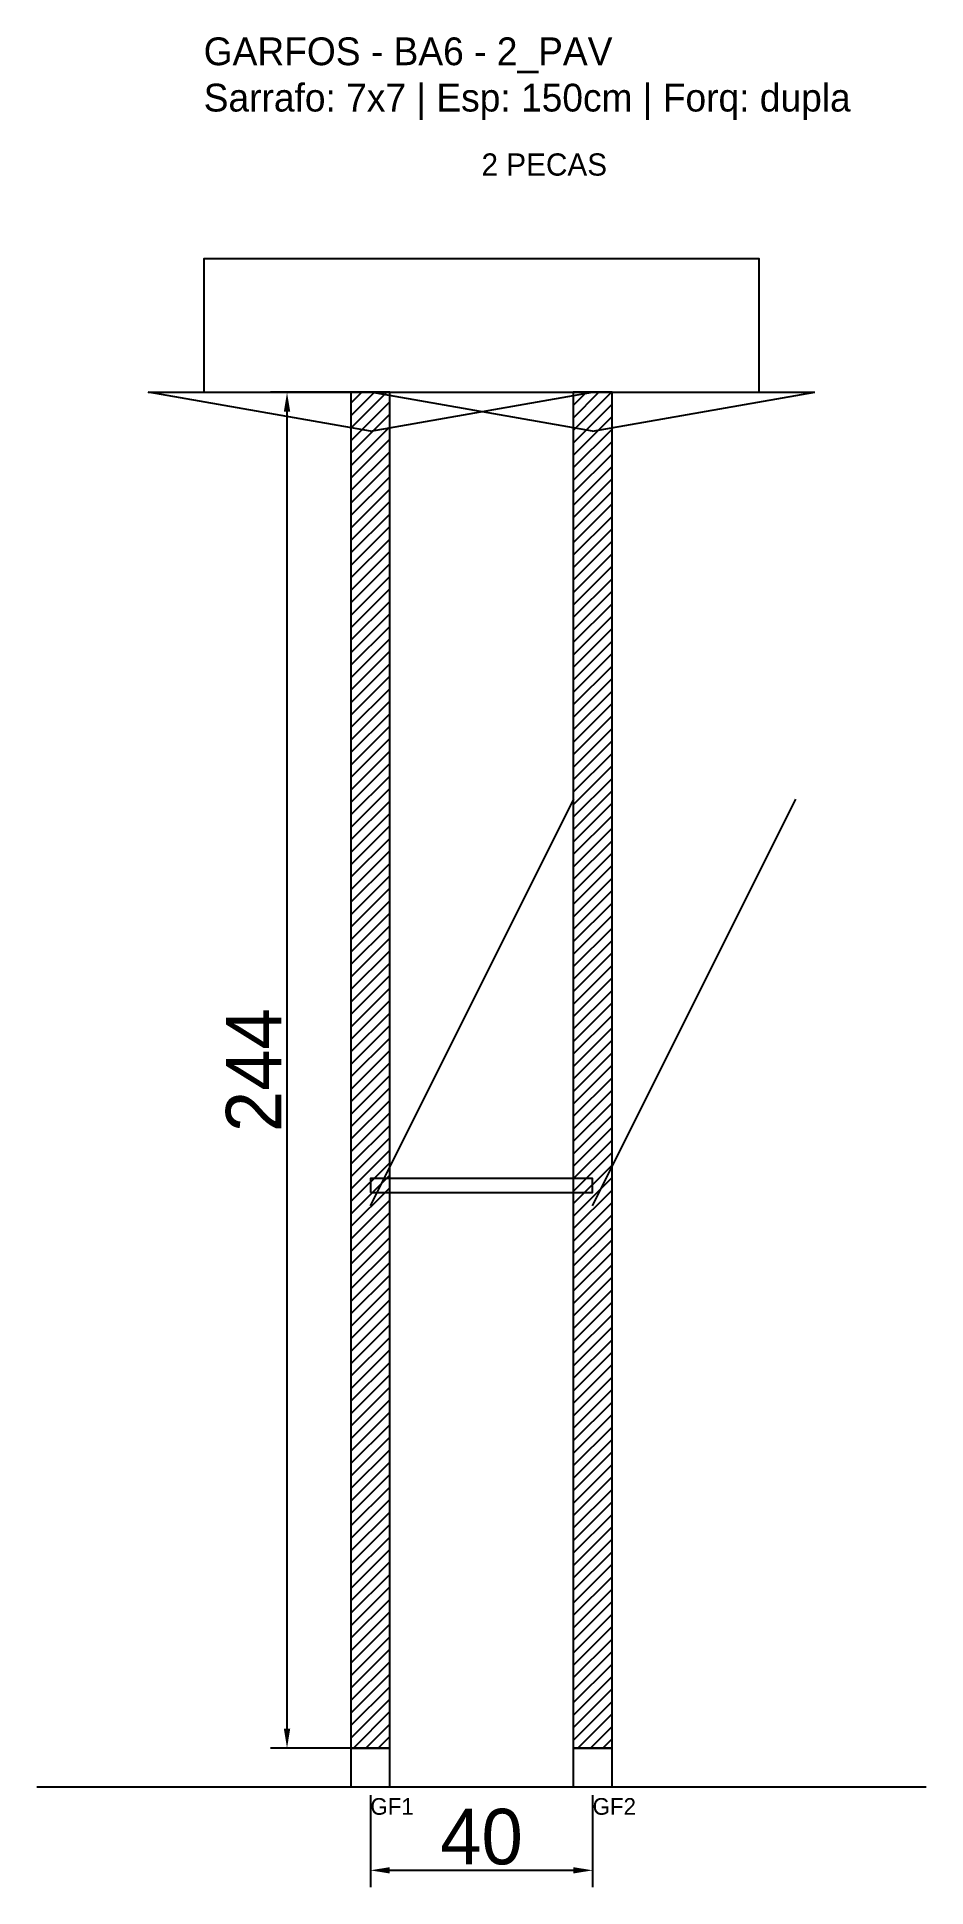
# Model space of a CAD drawing. Header units: metres. Extents: x -30 to 130, y -25 to 308.
import ezdxf

# ---------------------------------------------------------------- set-up
doc = ezdxf.new("R2010")
doc.units = ezdxf.units.M
for name, color, linetype in [('BARRA_ANCORAGEM', 1, 'Continuous'), ('COTA', 241, 'Continuous'), ('GARFOS OK', 3, 'Continuous'), ('NOME DA VIGA', 6, 'Continuous'), ('SARR_7x7', 40, 'Continuous'), ('TIRAS REESCORAMENTO', 252, 'Continuous'), ('VIGAS', 3, 'Continuous')]:
    doc.layers.add(name, color=color, linetype=linetype)
doc.dimstyles.new('EZ DXF', dxfattribs={"dimtxt": 10, "dimasz": 3.5, "dimexe": 3, "dimexo": 1.5, "dimgap": 1, "dimtad": 1, "dimdec": 1, "dimdsep": 46, "dimcen": 2.5, "dimazin": 3, "dimtfac": 1, "dimtmove": 0, "dimatfit": 3})

msp = doc.modelspace()

# ---------------------------------------------------------------- hatches: boundary and pattern name
at = {"layer": 'COTA'}
h = msp.add_hatch(dxfattribs=at)
h.set_pattern_fill('ANSI31', scale=0.5)
h.paths.add_polyline_path([(26.5, 0), (33.5, 0), (33.5, 244), (26.5, 244)])
h = msp.add_hatch(dxfattribs=at)
h.set_pattern_fill('ANSI31', scale=0.5)
h.paths.add_polyline_path([(66.5, 0), (73.5, 0), (73.5, 244), (66.5, 244)])

# ---------------------------------------------------------------- linework, layer by layer
at = {"layer": 'BARRA_ANCORAGEM'}
for p, q in [((30, 97.6), (66.6, 170.8)), ((70, 97.6), (106.6, 170.8))]:
    msp.add_line(p, q, dxfattribs=at)
at = {"layer": 'GARFOS OK'}
for p, q in [((30, 237), (-10, 244)), ((-10, 244), (70, 244)), ((30, 237), (70, 244)), ((70, 237), (30, 244)), ((30, 244), (110, 244)), ((70, 237), (110, 244))]:
    msp.add_line(p, q, dxfattribs=at)
at = {"layer": 'GARFOS OK', "linetype": 'CONTINUOUS'}
msp.add_line((-30, -7), (130, -7), dxfattribs=at)
at = {"layer": 'GARFOS OK'}
for points in [[(26.5, 0), (33.5, 0), (33.5, 244), (26.5, 244), (26.5, 0)], [(66.5, 0), (73.5, 0), (73.5, 244), (66.5, 244), (66.5, 0)]]:
    msp.add_lwpolyline(points, dxfattribs=at)
at = {"layer": 'SARR_7x7'}
for points in [[(26.5, -7), (33.5, -7), (33.5, 0), (26.5, 0), (26.5, -7)], [(66.5, -7), (73.5, -7), (73.5, 0), (66.5, 0), (66.5, -7)]]:
    msp.add_lwpolyline(points, dxfattribs=at)
at = {"layer": 'TIRAS REESCORAMENTO'}
msp.add_lwpolyline([(30, 100), (70, 100), (70, 102.5), (30, 102.5), (30, 100)], dxfattribs=at)
at = {"layer": 'VIGAS'}
msp.add_lwpolyline([(0, 244), (100, 244), (100, 268), (0, 268), (0, 244)], dxfattribs=at)

# ---------------------------------------------------------------- texts
at = {"layer": 'NOME DA VIGA'}
for s, height, p in [('2 PECAS', 4, (50, 283)), ('GF1', 3, (30, -12)), ('GF2', 3, (70, -12))]:
    msp.add_text(s, height=height, dxfattribs=at).set_placement(p)
at = {"layer": 'NOME DA VIGA', "insert": (0, 293), "char_height": 5, "attachment_point": 7}
msp.add_mtext('GARFOS - BA6 - 2_PAV\\PSarrafo: 7x7 | Esp: 150cm | Forq: dupla', dxfattribs=at)

# ---------------------------------------------------------------- dimensions: what is measured, and where the dimension line sits
at = {"layer": 'COTA'}
msp.add_linear_dim(base=(15, 0), p1=(30, 0), p2=(30, 244), angle=90, dimstyle='EZ DXF', dxfattribs=at).render()
msp.add_linear_dim(base=(30, -22), p1=(30, -7), p2=(70, -7), dimstyle='EZ DXF', dxfattribs=at).render()

doc.saveas('drawing.dxf')
